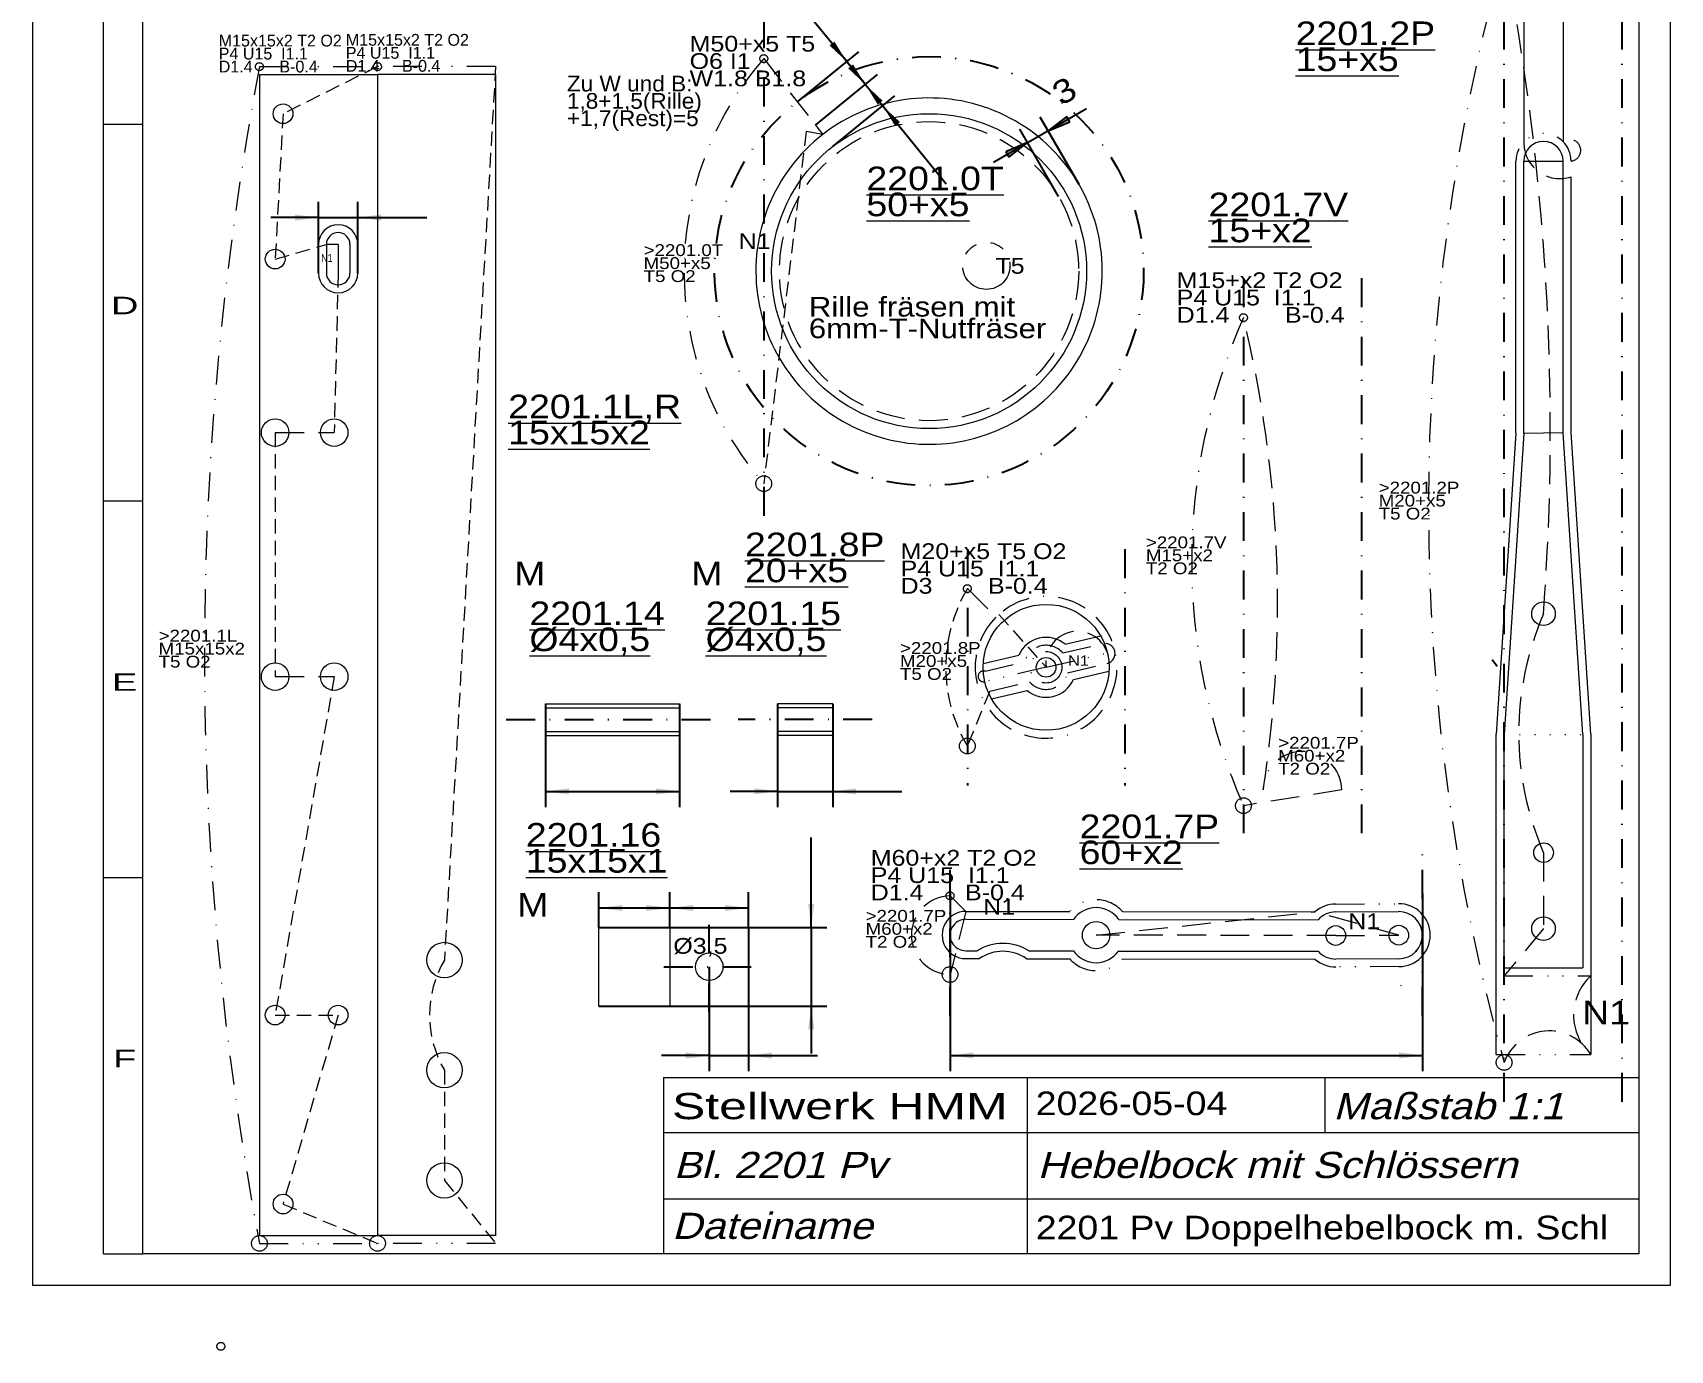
# Model space of a CAD drawing. Extents: x -83 to 209, y -7 to 296.
# Drawn here: x 1 to 209, y -7.2 to 160.1 of the extents above; entities that cross this region are included whole.
import ezdxf
from ezdxf.enums import TextEntityAlignment as Align

# ---------------------------------------------------------------- set-up
doc = ezdxf.new("R2010")
doc.units = 0
doc.header["$LTSCALE"] = 7.3266933441
for name, pattern in [('BORDER', [1.75, 0.5, -0.25, 0.5, -0.25, 0, -0.25]), ('DASHDOT', [1, 0.5, -0.25, 0, -0.25]), ('DASHED', [0.75, 0.5, -0.25]), ('DIVIDE', [1.25, 0.5, -0.25, 0, -0.25, 0, -0.25]), ('DOT', [0.25, 0, -0.25]), ('HIDDEN', [0.375, 0.25, -0.125]), ('PHANTOM', [2.5, 1.25, -0.25, 0.25, -0.25, 0.25, -0.25])]:
    doc.linetypes.add(name, pattern=pattern)
for name, color, linetype, lineweight in [('2201_0T', 30, 'CONTINUOUS', 13), ('2201_1 HEBELBOCK', 7, 'CONTINUOUS', 13), ('2201_1L', 30, 'CONTINUOUS', 13), ('2201_1R', 230, 'CONTINUOUS', 13), ('2201_2___4_7 HEBEL', 34, 'CONTINUOUS', 13), ('2201_2P', 30, 'CONTINUOUS', 13), ('2201_5 RASTE', 114, 'CONTINUOUS', 13), ('2201_6 RASTENGEWICHT', 135, 'CONTINUOUS', 13), ('2201_7P', 30, 'CONTINUOUS', 13), ('2201_7V', 30, 'CONTINUOUS', 13), ('2201_8P', 30, 'CONTINUOUS', 13), ('2201___ HEBELBOCK', 190, 'DASHDOT', 0), ('BEMASSUNG', 7, 'CONTINUOUS', 25), ('BESCHRIFTUNG', 7, 'CONTINUOUS', 25), ('BESCHRIFTUNG0', 7, 'CONTINUOUS', 25), ('MASSGRENZEN', 172, 'CONTINUOUS', 25), ('MASSLINIEN', 172, 'CONTINUOUS', 25), ('MASSTEXTE', 212, 'CONTINUOUS', 25), ('MITTELLINIEN', 5, 'DASHDOT', 25), ('STANDARD', 7, 'CONTINUOUS', 0)]:
    doc.layers.add(name, color=color, linetype=linetype, lineweight=lineweight)
doc.styles.add('Arial', font='arial.ttf')

# ---------------------------------------------------------------- blocks, each defined once
blk = doc.blocks.new('D405110528')
at = {"layer": 'MASSGRENZEN'}
for points in [[(37.2919787045, 136.6523949792), (34.3176441204, 136.2608164025), (34.3176441204, 137.0439735558)], [(42.2919787045, 136.6523949792), (45.2663132886, 137.0439735558), (45.2663132886, 136.2608164025)]]:
    blk.add_solid(points, dxfattribs=at)
at = {"layer": 'MASSLINIEN', "color": 172}
for p, q in [((37.2919787045, 129.6022317393), (37.2919787045, 138.6523949792)), ((42.2919787045, 129.6022317393), (42.2919787045, 138.6523949792)), ((37.2919787045, 136.6523949792), (31.2533095363, 136.6523949792)), ((37.2919787045, 136.6523949792), (42.2919787045, 136.6523949792)), ((42.2919787045, 136.6523949792), (51.0664812061, 136.6523949792))]:
    blk.add_line(p, q, dxfattribs=at)
blk = doc.blocks.new('D405110272')
at = {"layer": 'MASSGRENZEN'}
for points in [[(117.5183139504, 30.2097198145), (120.4926485345, 30.6012983911), (120.4926485345, 29.8181412378)], [(177.5183139504, 30.2097198145), (174.5439793662, 29.8181412378), (174.5439793662, 30.6012983911)]]:
    blk.add_solid(points, dxfattribs=at)
at = {"layer": 'MASSLINIEN', "color": 172}
for p, q in [((117.5183139504, 50.7752109903), (117.5183139504, 28.2097198145)), ((177.5183139504, 50.7752109903), (177.5183139504, 28.2097198145)), ((117.5183139504, 30.2097198145), (177.5183139504, 30.2097198145))]:
    blk.add_line(p, q, dxfattribs=at)
blk = doc.blocks.new('D405110016')
at = {"layer": 'MASSGRENZEN'}
for points in [[(104.395866672, 156.4599353285), (102.2145358412, 158.5194973709), (102.821916768, 159.0138894588)], [(106.7625884883, 153.5523206528), (108.9439193191, 151.4927586104), (108.3365383923, 150.9983665225)]]:
    blk.add_solid(points, dxfattribs=at)
at = {"layer": 'MASSLINIEN', "color": 172}
for p, q in [((104.395866672, 156.4599353285), (94.6818210885, 168.3940381471)), ((98.1263892098, 151.3567456897), (105.9469753459, 157.7224969632)), ((104.395866672, 156.4599353285), (106.7625884883, 153.5523206528)), ((100.4286665105, 148.3966748745), (108.3136971622, 154.8148822876)), ((106.7625884883, 153.5523206528), (110.5746844966, 148.8690045898))]:
    blk.add_line(p, q, dxfattribs=at)
blk = doc.blocks.new('D405109760')
at = {"layer": 'MASSGRENZEN'}
for points in [[(106.7625884883, 153.5523206528), (104.5812576575, 155.6118826952), (105.1886385843, 156.1062747831)], [(108.9727089854, 150.8370971111), (111.1540398162, 148.7775350686), (110.5466588894, 148.2831429808)]]:
    blk.add_solid(points, dxfattribs=at)
at = {"layer": 'MASSLINIEN', "color": 172}
for p, q in [((106.7625884883, 153.5523206528), (102.9504924799, 158.2356367159)), ((100.4286665105, 148.3966748745), (108.3136971622, 154.8148822876)), ((102.6387870076, 145.6814513328), (110.5238176593, 152.0996587458)), ((106.7625884883, 153.5523206528), (108.9727089854, 150.8370971111)), ((108.9727089854, 150.8370971111), (117.0164907395, 140.9549818091))]:
    blk.add_line(p, q, dxfattribs=at)
blk = doc.blocks.new('D405108736')
at = {"layer": 'MASSGRENZEN'}
for points in [[(66.1429638785, 63.7560274578), (69.1172984626, 64.1476060344), (69.1172984626, 63.3644488811)], [(83.1429638785, 63.7560274578), (80.1686292944, 63.3644488811), (80.1686292944, 64.1476060344)]]:
    blk.add_solid(points, dxfattribs=at)
at = {"layer": 'MASSLINIEN', "color": 172}
for p, q in [((66.1429638785, 74.872620441), (66.1429638785, 61.7560274578)), ((83.1429638785, 74.872620441), (83.1429638785, 61.7560274578)), ((66.1429638785, 63.7560274578), (83.1429638785, 63.7560274578))]:
    blk.add_line(p, q, dxfattribs=at)
blk = doc.blocks.new('D405108480')
at = {"layer": 'MASSGRENZEN'}
for points in [[(95.6176417155, 63.7560274578), (92.6433071314, 63.3644488811), (92.6433071314, 64.1476060344)], [(102.6176417155, 63.7560274578), (105.5919762997, 64.1476060344), (105.5919762997, 63.3644488811)]]:
    blk.add_solid(points, dxfattribs=at)
at = {"layer": 'MASSLINIEN', "color": 172}
for p, q in [((95.6176417155, 74.872620441), (95.6176417155, 61.7560274578)), ((102.6176417155, 74.872620441), (102.6176417155, 61.7560274578)), ((95.6176417155, 63.7560274578), (89.5789725473, 63.7560274578)), ((95.6176417155, 63.7560274578), (102.6176417155, 63.7560274578)), ((102.6176417155, 63.7560274578), (111.3921442171, 63.7560274578))]:
    blk.add_line(p, q, dxfattribs=at)
blk = doc.blocks.new('D405107712')
at = {"layer": 'MASSGRENZEN'}
for points in [[(72.9219051515, 48.946122758), (75.8962397357, 49.3377013346), (75.8962397357, 48.5545441813)], [(81.9219051515, 48.946122758), (78.9475705674, 48.5545441813), (78.9475705674, 49.3377013346)]]:
    blk.add_solid(points, dxfattribs=at)
at = {"layer": 'MASSLINIEN', "color": 172}
for p, q in [((72.9219051515, 46.4820613854), (72.9219051515, 50.946122758)), ((81.9219051515, 46.4820613854), (81.9219051515, 50.946122758)), ((72.9219051515, 48.946122758), (81.9219051515, 48.946122758))]:
    blk.add_line(p, q, dxfattribs=at)
blk = doc.blocks.new('D405101056')
at = {"layer": 'MASSGRENZEN'}
for points in [[(81.9219051515, 48.946122758), (84.8962397357, 49.3377013346), (84.8962397357, 48.5545441813)], [(91.9219051515, 48.946122758), (88.9475705674, 48.5545441813), (88.9475705674, 49.3377013346)]]:
    blk.add_solid(points, dxfattribs=at)
at = {"layer": 'MASSLINIEN', "color": 172}
for p, q in [((81.9219051515, 46.4820613854), (81.9219051515, 50.946122758)), ((91.9219051515, 46.4820613854), (91.9219051515, 50.946122758)), ((81.9219051515, 48.946122758), (91.9219051515, 48.946122758))]:
    blk.add_line(p, q, dxfattribs=at)
blk = doc.blocks.new('D405100800')
at = {"layer": 'MASSGRENZEN'}
for points in [[(99.8766849423, 46.4820613854), (99.4851063656, 49.4563959695), (100.2682635189, 49.4563959695)], [(99.8766849423, 36.4820613854), (100.2682635189, 33.5077268013), (99.4851063656, 33.5077268013)]]:
    blk.add_solid(points, dxfattribs=at)
at = {"layer": 'MASSLINIEN', "color": 172}
for p, q in [((99.8766849423, 46.4820613854), (99.8766849423, 57.9023972203)), ((72.9219051515, 46.4820613854), (101.8766849423, 46.4820613854)), ((99.8766849423, 46.4820613854), (99.8766849423, 36.4820613854)), ((72.9219051515, 36.4820613854), (101.8766849423, 36.4820613854)), ((99.8766849423, 36.4820613854), (99.8766849423, 30.4433922172))]:
    blk.add_line(p, q, dxfattribs=at)
blk = doc.blocks.new('D405100544')
at = {"layer": 'MASSGRENZEN'}
for points in [[(86.9219051515, 30.1960156432), (83.9475705674, 29.8044370665), (83.9475705674, 30.5875942198)], [(91.9219051515, 30.1960156432), (94.8962397357, 30.5875942198), (94.8962397357, 29.8044370665)]]:
    blk.add_solid(points, dxfattribs=at)
at = {"layer": 'MASSLINIEN', "color": 172}
for p, q in [((91.9219051515, 46.4820613854), (91.9219051515, 28.1960156432)), ((86.9219051515, 41.4820613854), (86.9219051515, 28.1960156432)), ((86.9219051515, 30.1960156432), (80.8832359833, 30.1960156432)), ((86.9219051515, 30.1960156432), (91.9219051515, 30.1960156432)), ((91.9219051515, 30.1960156432), (100.6964076531, 30.1960156432))]:
    blk.add_line(p, q, dxfattribs=at)
blk = doc.blocks.new('_A328132000', base_point=(123.0411529541, 139.3468933105))
at = {"layer": '2201___ HEBELBOCK', "linetype": 'CONTINUOUS'}
for points in [[(132.34941949345196, 149.4965448348127), (129.96935947257825, 147.67026054778654), (132.7409980701121, 148.8183108448818)], [(124.9912232403514, 144.34397626076048), (127.37128326122512, 146.17026054778665), (124.59964466369125, 145.0222102506914)]]:
    blk.add_hatch(color=172, dxfattribs=at).paths.add_polyline_path(points)
at = {"layer": '2201___ HEBELBOCK', "color": 172, "linetype": 'CONTINUOUS', "lineweight": 25}
for p, q in [((123.0411562423, 143.6702605478), (134.8587945648, 150.4931772145)), ((131.3107536, 139.3468977662), (126.3712832612, 147.9023113554)), ((133.9088298113, 140.8468977662), (128.9693594726, 149.4023113554)), ((132.3494194935, 149.4965448348), (129.9693594726, 147.6702605478)), ((129.9693594726, 147.6702605478), (132.7409980701, 148.8183108449)), ((132.7409980701, 148.8183108449), (132.3494194935, 149.4965448348)), ((127.3712832612, 146.1702605478), (124.5996446637, 145.0222102507)), ((124.9912232404, 144.3439762608), (127.3712832612, 146.1702605478)), ((124.5996446637, 145.0222102507), (124.9912232404, 144.3439762608))]:
    blk.add_line(p, q, dxfattribs=at)
at = {"layer": '2201___ HEBELBOCK', "color": 212, "linetype": 'CONTINUOUS', "style": 'Arial', "width": 1.1351455935}
blk.add_text('3', height=3, rotation=30, dxfattribs=at).set_placement((131.6338082141, 150.7873507608))

msp = doc.modelspace()

# ---------------------------------------------------------------- linework, layer by layer
at = {"layer": '2201_0T', "linetype": 'DASHED'}
msp.add_line((93.8562709281, 156.8468977662), (100.4286665105, 148.3966748745), dxfattribs=at)
at = {"layer": '2201_0T', "linetype": 'CONTINUOUS'}
msp.add_line((100.4286665105, 148.3966748745), (101.3495774307, 147.2126465485), dxfattribs=at)
at = {"layer": '2201_0T', "linetype": 'HIDDEN'}
msp.add_line((99.2325874307, 147.572906389), (93.8562709281, 102.8468977662), dxfattribs=at)
at = {"layer": '2201_0T'}
msp.add_line((101.3495774307, 147.2126465485), (99.2325874307, 147.572906389), dxfattribs=at)
at = {"layer": '2201_0T', "linetype": 'PHANTOM'}
for centre, radius in [((93.8562709281, 156.8468977662), 0.5), ((93.8562709281, 102.8468977662), 1)]:
    msp.add_circle(centre, radius, dxfattribs=at)
at = {"layer": '2201_0T', "linetype": 'CONTINUOUS'}
msp.add_arc((114.8562709281, 129.8468977662), 22, 307.8749836511, 487.8749836511, dxfattribs=at)
at = {"layer": '2201_0T', "color": 6, "linetype": 'CONTINUOUS'}
msp.add_arc((114.8562709281, 129.8468977662), 22, 127.8749836511, 307.8749836511, dxfattribs=at)
at = {"layer": '2201_1 HEBELBOCK'}
for p, q in [((29.7919787045, 154.8321231826), (44.7919787045, 154.8321231826)), ((29.7919787045, 154.8321231826), (29.7919787045, 7.3321231826)), ((59.7919787045, 154.8321231826), (44.7919787045, 154.8321231826)), ((44.7919787045, 154.8321231826), (44.7919787045, 7.3321231826)), ((59.7919787045, 154.8321231826), (59.7919787045, 7.3321231826)), ((37.2919787045, 133.2489992309), (37.2919787045, 129.6022317393)), ((42.2919787045, 133.2489992309), (42.2919787045, 129.6022317393)), ((29.7919787045, 7.3321231826), (44.7919787045, 7.3321231826)), ((59.7919787045, 7.3321231826), (44.7919787045, 7.3321231826))]:
    msp.add_line(p, q, dxfattribs=at)
for centre, start, end in [((39.7919787045, 133.2489992309), 0, 180), ((39.7919787045, 129.6022317393), 180, 360)]:
    msp.add_arc(centre, 2.5, start, end, dxfattribs=at)
at = {"layer": '2201_1L', "linetype": 'DIVIDE'}
for p, q in [((29.7919787045, 155.8321231826), (44.7919787045, 155.8321231826)), ((29.7919787045, 6.3321231826), (44.7919787045, 6.3321231826))]:
    msp.add_line(p, q, dxfattribs=at)
at = {"layer": '2201_1L', "linetype": 'HIDDEN'}
for p, q in [((44.7919787045, 155.8321231826), (32.7919787045, 149.8321231826)), ((32.7919787045, 149.8321231826), (31.7919787045, 131.3762855316)), ((31.7919787045, 131.3762855316), (38.2919787045, 133.2489992309)), ((39.7919787045, 129.6022317393), (39.2919787045, 109.3321231826)), ((31.7919787045, 109.3321231826), (31.7919787045, 78.3321231826)), ((39.2919787045, 78.3321231826), (31.7919787045, 35.3321231826)), ((31.7919787045, 35.3321231826), (39.7919787045, 35.3321231826)), ((39.7919787045, 35.3321231826), (32.7919787045, 11.3321231826)), ((32.7919787045, 11.3321231826), (44.7919787045, 6.3321231826))]:
    msp.add_line(p, q, dxfattribs=at)
at = {"layer": '2201_1L'}
for p, q in [((38.2919787045, 133.2489992309), (38.2919787045, 129.6022317393)), ((39.7919787045, 133.2489992309), (38.2919787045, 133.2489992309)), ((39.7919787045, 133.2489992309), (39.7919787045, 129.6022317393)), ((41.2919787045, 133.2489992309), (41.2919787045, 129.6022317393))]:
    msp.add_line(p, q, dxfattribs=at)
at = {"layer": '2201_1L', "linetype": 'DASHED'}
for p, q in [((31.7919787045, 109.3321231826), (39.2919787045, 109.3321231826)), ((31.7919787045, 78.3321231826), (39.2919787045, 78.3321231826))]:
    msp.add_line(p, q, dxfattribs=at)
at = {"layer": '2201_1L', "linetype": 'PHANTOM'}
for centre, radius in [((29.7919787045, 155.8321231826), 0.5), ((29.7919787045, 6.3321231826), 1)]:
    msp.add_circle(centre, radius, dxfattribs=at)
at = {"layer": '2201_1L'}
for centre in [(32.7919787045, 149.8321231826), (31.7919787045, 131.3762855316), (31.7919787045, 35.3321231826), (39.7919787045, 35.3321231826), (32.7919787045, 11.3321231826)]:
    msp.add_circle(centre, 1.25, dxfattribs=at)
at = {"layer": '2201_1L', "lineweight": 0}
for centre in [(31.7919787045, 109.3321231826), (39.2919787045, 109.3321231826), (31.7919787045, 78.3321231826), (39.2919787045, 78.3321231826)]:
    msp.add_circle(centre, 1.75, dxfattribs=at)
at = {"layer": '2201_1L'}
for centre, start, end in [((39.7919787045, 133.2489992309), 0, 180), ((39.7919787045, 129.6022317393), 180, 360)]:
    msp.add_arc(centre, 1.5, start, end, dxfattribs=at)
at = {"layer": '2201_1R', "linetype": 'DIVIDE'}
for p, q in [((59.7919787045, 155.8321231826), (44.7919787045, 155.8321231826)), ((59.7919787045, 6.3321231826), (44.7919787045, 6.3321231826))]:
    msp.add_line(p, q, dxfattribs=at)
at = {"layer": '2201_1R', "linetype": 'HIDDEN'}
for p, q in [((59.7919787045, 155.8321231826), (53.2919787045, 42.3321231826)), ((53.2919787045, 28.3321231826), (53.2919787045, 14.3321231826)), ((53.2919787045, 14.3321231826), (59.7919787045, 6.3321231826))]:
    msp.add_line(p, q, dxfattribs=at)
at = {"layer": '2201_1R', "linetype": 'PHANTOM'}
for centre, radius in [((44.7919787045, 155.8321231826), 0.5), ((44.7919787045, 6.3321231826), 1)]:
    msp.add_circle(centre, radius, dxfattribs=at)
at = {"layer": '2201_1R'}
for centre in [(53.2919787045, 42.3321231826), (53.2919787045, 28.3321231826), (53.2919787045, 14.3321231826)]:
    msp.add_circle(centre, 2.25, dxfattribs=at)
at = {"layer": '2201_1R', "linetype": 'HIDDEN'}
msp.add_arc((65.2946831642, 35.3321231826), 13.8947801115, 149.7491819893, 210.2508180107, dxfattribs=at)
at = {"layer": '2201_2___4_7 HEBEL'}
for p, q in [((190.4009350941, 109.2283519351), (190.4009350941, 143.823030516)), ((190.4009350941, 143.823030516), (195.4009350941, 143.823030516)), ((195.4009350941, 109.323030516), (195.4009350941, 143.823030516)), ((190.4009350941, 109.2283519351), (187.9009350941, 71.0009558745)), ((195.4009350941, 109.323030516), (190.4009350941, 109.2283519351)), ((197.9009350941, 71.0009558745), (195.4009350941, 109.323030516)), ((66.1429638785, 74.872620441), (66.1429638785, 70.872620441)), ((66.1429638785, 74.872620441), (83.1429638785, 74.872620441)), ((66.1429638785, 74.372620441), (83.1429638785, 74.372620441)), ((83.1429638785, 70.872620441), (83.1429638785, 74.872620441)), ((102.6176417155, 74.872620441), (95.6176417155, 74.872620441)), ((95.6176417155, 70.872620441), (95.6176417155, 74.872620441)), ((102.6176417155, 74.372620441), (95.6176417155, 74.372620441)), ((102.6176417155, 74.872620441), (102.6176417155, 70.872620441)), ((66.1429638785, 71.372620441), (83.1429638785, 71.372620441)), ((66.1429638785, 70.872620441), (83.1429638785, 70.872620441)), ((102.6176417155, 71.372620441), (95.6176417155, 71.372620441)), ((102.6176417155, 70.872620441), (95.6176417155, 70.872620441)), ((187.9009350941, 41.323030516), (187.9009350941, 71.0009558745)), ((197.9009350941, 71.0009558745), (197.9009350941, 41.323030516)), ((72.9219051515, 46.4820613854), (91.9219051515, 46.4820613854)), ((72.9219051515, 36.4820613854), (72.9219051515, 46.4820613854)), ((81.9219051515, 46.4820613854), (81.9219051515, 36.4820613854)), ((91.9219051515, 46.4820613854), (91.9219051515, 36.4820613854)), ((187.9009350941, 41.323030516), (197.9009350941, 41.323030516)), ((91.9219051515, 36.4820613854), (72.9219051515, 36.4820613854))]:
    msp.add_line(p, q, dxfattribs=at)
at = {"layer": '2201_2___4_7 HEBEL', "linetype": 'DOT'}
msp.add_line((187.9009350941, 71.0009558745), (197.9009350941, 71.0009558745), dxfattribs=at)
at = {"layer": '2201_2___4_7 HEBEL'}
for centre, radius in [((114.8562709281, 129.8468977662), 20), ((86.9219051515, 41.4820613854), 1.75)]:
    msp.add_circle(centre, radius, dxfattribs=at)
at = {"layer": '2201_2___4_7 HEBEL', "linetype": 'DASHED'}
msp.add_circle((114.8562709281, 129.8468977662), 19, dxfattribs=at)
at = {"layer": '2201_2___4_7 HEBEL'}
msp.add_arc((192.9009350941, 143.823030516), 2.5, 360, 540, dxfattribs=at)
at = {"layer": '2201_2P'}
for p, q in [((190.4009350941, 170.323030516), (190.4009350941, 146.2725202588)), ((195.4009350941, 170.323030516), (195.4009350941, 146.2725202588)), ((189.4009350941, 109.261016109), (189.4009350941, 143.823030516)), ((196.4009350941, 109.3556141612), (196.4009350941, 141.823030516)), ((189.4009350941, 109.261016109), (186.9009350941, 71.0336200485)), ((198.9009350941, 71.0335395197), (196.4009350941, 109.3556141612)), ((186.9009350941, 30.323030516), (186.9009350941, 71.0336200485)), ((198.9009350941, 71.0335395197), (198.9009350941, 30.323030516))]:
    msp.add_line(p, q, dxfattribs=at)
at = {"layer": '2201_2P', "linetype": 'DASHED'}
for p, q in [((192.9009350941, 55.9731600488), (192.9009350941, 46.323030516)), ((192.9009350941, 46.323030516), (187.9009350941, 40.323030516))]:
    msp.add_line(p, q, dxfattribs=at)
at = {"layer": '2201_2P', "linetype": 'DIVIDE'}
for p, q in [((187.9009350941, 40.323030516), (198.9009350941, 40.323030516)), ((186.9009350941, 30.323030516), (198.9009350941, 30.323030516))]:
    msp.add_line(p, q, dxfattribs=at)
at = {"layer": '2201_2P'}
for centre, radius in [((192.9009350941, 86.323030516), 1.5), ((192.9009350941, 55.9731600488), 1.25), ((192.9009350941, 46.323030516), 1.5)]:
    msp.add_circle(centre, radius, dxfattribs=at)
at = {"layer": '2201_2P', "linetype": 'PHANTOM'}
msp.add_circle((187.9009350941, 29.323030516), 1, dxfattribs=at)
at = {"layer": '2201_2P', "linetype": 'DASHED'}
for centre, radius, start, end in [((-122.7212777122, 109.6848035632), 316.4856294631, 355.7667918054, 371.0460957045), ((194.9827177669, 146.1807606476), 4.5827014181, 178.8526876756, 288.0274077839), ((196.2562509718, 145.192832487), 1.3774218435, 276.0294599208, 488.3858486764), ((227.8771093396, 71.1480952824), 38.1262563622, 156.5456693314, 203.4543306686), ((203.5490814781, 35.323030516), 6.8268048754, 132.9114333092, 227.0885666908), ((193.6384562268, 27.2102980562), 6.1141464813, 30.604122817, 159.7847349984)]:
    msp.add_arc(centre, radius, start, end, dxfattribs=at)
at = {"layer": '2201_2P', "linetype": 'DIVIDE'}
msp.add_arc((192.9009350941, 143.823030516), 3.5, 360, 540, dxfattribs=at)
at = {"layer": '2201_5 RASTE'}
for p, q in [((166.5010115621, 48.447017842), (174.5009001502, 48.4892384327)), ((119.5203484109, 47.506749532), (133.2017029448, 47.4923104552)), ((138.9462517439, 47.4761582858), (164.2828883174, 47.4494184157)), ((119.5161268789, 43.5067517597), (120.9646215722, 43.5052230422)), ((127.5173247205, 43.4983074269), (133.1974814129, 43.4923126828)), ((138.9420302119, 43.4761605134), (164.2786667855, 43.4494206434)), ((174.5325655932, 42.4893219916), (166.5326770052, 42.4471014009)), ((176.7042658331, 43.4363068702), (176.79493735, 43.436211177)), ((174.7532882294, 39.123478707), (174.8344963271, 39.0831478502))]:
    msp.add_line(p, q, dxfattribs=at)
for centre, radius, start, end in [((136.0718719025, 45.4892802122), 3.5, 34.7894355769, 145.0896264188), ((166.5168442836, 45.4470596214), 3, 90.3023841109, 138.1292161021), ((174.5167328717, 45.4892802122), 3, 270.3023841109, 450.3023841109), ((119.5182376449, 45.5067506459), 2, 89.9395309979, 269.9395309979), ((124.2354382879, 38.2573606871), 6.1837125811, 57.9451578521, 121.9339041437), ((136.0718719025, 45.4892802122), 3.5, 214.7894355769, 325.0896264188), ((166.5168442836, 45.4470596214), 3, 221.7498458937, 270.3023841109)]:
    msp.add_arc(centre, radius, start, end, dxfattribs=at)
at = {"layer": '2201_6 RASTENGEWICHT'}
for p, q in [((132.1367937275, 82.4447663786), (136.6520783029, 83.5017457886)), ((121.7309578406, 80.0088724514), (126.246242416, 81.0658518614)), ((133.1852604065, 77.9658471314), (137.7005449819, 79.0228265414)), ((122.7794245196, 75.5299532042), (127.294709095, 76.5869326142))]:
    msp.add_line(p, q, dxfattribs=at)
msp.add_circle((129.7157514113, 79.5158494964), 8, dxfattribs=at)
for start, end in [(50.422868837, 155.9273070453), (230.422868837, 335.9273070453)]:
    msp.add_arc((129.7157514113, 79.5158494964), 3.8, start, end, dxfattribs=at)
at = {"layer": '2201_7P', "linetype": 'DASHED'}
for p, q in [((117.5183139504, 50.4892802122), (119.5214037939, 48.5067489751)), ((119.5214037939, 48.5067489751), (117.5183139504, 40.4892802122)), ((136.0718719025, 45.4892802122), (163.874260595, 48.4498502316)), ((174.5167328717, 45.4892802122), (163.874260595, 48.4498502316)), ((166.5168442836, 45.4470596214), (136.0718719025, 45.4892802122)), ((166.5168442836, 45.4470596214), (174.5167328717, 45.4892802122))]:
    msp.add_line(p, q, dxfattribs=at)
at = {"layer": '2201_7P'}
for p, q in [((119.5214037939, 48.5067489751), (132.7209379532, 48.4928184036)), ((139.4381245432, 48.4756397282), (163.874260595, 48.4498502316)), ((119.5150714959, 42.5067523166), (121.2640361287, 42.5049064881)), ((127.2157993981, 42.4986250949), (132.7146056552, 42.4928217451)), ((139.4137435312, 42.475662118), (163.8679282971, 42.4498535731))]:
    msp.add_line(p, q, dxfattribs=at)
at = {"layer": '2201_7P', "linetype": 'DIVIDE'}
for p, q in [((166.4957339883, 49.4470039155), (174.4956225763, 49.4892245062)), ((174.5378431671, 41.4893359181), (166.537954579, 41.4471153274))]:
    msp.add_line(p, q, dxfattribs=at)
at = {"layer": '2201_7P', "linetype": 'PHANTOM'}
for centre, radius in [((117.5183139504, 50.4892802122), 0.5), ((117.5183139504, 40.4892802122), 1)]:
    msp.add_circle(centre, radius, dxfattribs=at)
at = {"layer": '2201_7P'}
for centre, radius in [((136.0718719025, 45.4892802122), 1.75), ((166.5168442836, 45.4470596214), 1.25), ((174.5167328717, 45.4892802122), 1.25)]:
    msp.add_circle(centre, radius, dxfattribs=at)
at = {"layer": '2201_7P', "linetype": 'DIVIDE'}
for start, end in [(41.5777256549, 138.1292161021), (221.7498458937, 317.9566321411)]:
    msp.add_arc((136.0718719025, 45.4892802122), 4.5, start, end, dxfattribs=at)
at = {"layer": '2201_7P'}
for centre, radius, start, end in [((119.5182376449, 45.5067506459), 3, 89.9395309979, 269.9395309979), ((166.5168442836, 45.4470596214), 4, 90.3023841109, 131.3491531072), ((174.5167328717, 45.4892802122), 4, 270.3023841109, 450.3023841109), ((124.2354382879, 38.2573606871), 5.1837125811, 54.9040643096, 124.9749976862), ((166.5168442836, 45.4470596214), 4, 228.5299088886, 270.3023841109)]:
    msp.add_arc(centre, radius, start, end, dxfattribs=at)
at = {"layer": '2201_7V', "linetype": 'DASHED'}
msp.add_line((167.2899230348, 63.9389540673), (154.7899230348, 61.9389540673), dxfattribs=at)
at = {"layer": '2201_7V', "linetype": 'PHANTOM'}
for centre, radius in [((154.7899230348, 123.9389540673), 0.5), ((154.7899230348, 61.9389540673), 1)]:
    msp.add_circle(centre, radius, dxfattribs=at)
at = {"layer": '2201_7V', "linetype": 'DASHED'}
msp.add_arc((4.8499884983, 87.6393734616), 154.2713308459, 351.162757791, 373.6091302697, dxfattribs=at)
at = {"layer": '2201_7V', "linetype": 'DASHDOT'}
msp.add_arc((162.2899230348, 63.8401576065), 5.0009759788, 1.1319767434, 178.8680232566, dxfattribs=at)
at = {"layer": '2201_8P', "linetype": 'DASHED'}
msp.add_line((119.7157514113, 89.5158494964), (123.3517903806, 85.8798105271), dxfattribs=at)
at = {"layer": '2201_8P', "linetype": 'HIDDEN'}
for p, q in [((123.712011232, 86.2207062331), (129.7157514113, 79.5158494964)), ((122.5514969807, 76.5036313014), (119.7157514113, 69.5158494964))]:
    msp.add_line(p, q, dxfattribs=at)
at = {"layer": '2201_8P', "color": 14, "linetype": 'DIVIDE'}
msp.add_line((129.7157514113, 79.5158494964), (137.505176189, 81.3392698077), dxfattribs=at)
at = {"layer": '2201_8P', "linetype": 'DIVIDE'}
for p, q in [((131.8340887681, 81.3468729377), (136.8800058418, 82.5280676914)), ((129.7157514113, 79.5158494964), (121.9263266335, 77.6924291851)), ((121.9588853795, 79.0351943542), (127.0048024533, 80.2163891078)), ((132.4267003692, 78.815309885), (137.472617443, 79.9965046386)), ((122.5514969807, 76.5036313014), (127.5974140544, 77.684826055))]:
    msp.add_line(p, q, dxfattribs=at)
at = {"layer": '2201_8P', "linetype": 'PHANTOM'}
for centre, radius in [((119.7157514113, 89.5158494964), 0.5), ((119.7157514113, 69.5158494964), 1)]:
    msp.add_circle(centre, radius, dxfattribs=at)
at = {"layer": '2201_8P', "linetype": 'DIVIDE'}
msp.add_circle((129.7157514113, 79.5158494964), 2, dxfattribs=at)
at = {"layer": '2201_8P'}
msp.add_circle((129.7157514113, 79.5158494964), 1.25, dxfattribs=at)
at = {"layer": '2201_8P', "linetype": 'BORDER'}
msp.add_arc((129.7157514113, 79.5158494964), 9, 135, 491.8422683009, dxfattribs=at)
at = {"layer": '2201_8P', "linetype": 'DASHED'}
msp.add_arc((133.6952849059, 80.0652144379), 4.0172737863, 18.4903101668, 187.8598657154, dxfattribs=at)
at = {"layer": '2201_8P', "linetype": 'DIVIDE'}
for centre, radius, start, end in [((129.7157514113, 79.5158494964), 2.8, 40.8390924373, 165.5110834449), ((137.1724087885, 81.261372549), 1.3000061796, 283.3517506125, 462.9984252697), ((121.77497576, 78.36787639), 0.6921965136, 74.592049469, 282.6299319962), ((129.7157514113, 79.5158494964), 2.8, 220.8390924373, 345.5110834449)]:
    msp.add_arc(centre, radius, start, end, dxfattribs=at)
at = {"layer": '2201___ HEBELBOCK', "linetype": 'PHANTOM'}
for centre, radius in [((122.1329687114, 130.5194046555), 3), ((24.8912332265, -6.7425662273), 0.5)]:
    msp.add_circle(centre, radius, dxfattribs=at)
at = {"layer": '2201___ HEBELBOCK', "linetype": 'DASHDOT'}
for centre, radius, start, end in [((441.6527772792, 99.823030516), 263.3633372593, 164.4730849169, 195.5269150831), ((426.4623971179, 81.0821231826), 403.6520572774, 169.3281257433, 190.6718742567)]:
    msp.add_arc(centre, radius, start, end, dxfattribs=at)
at = {"layer": '2201___ HEBELBOCK'}
for centre, radius, start, end in [((124.8026279334, 129.8468977662), 41.0691734991, 138.8960343473, 221.1039656527), ((224.5564679958, 92.9389540673), 76.3437672361, 156.0425540248, 203.9574459752)]:
    msp.add_arc(centre, radius, start, end, dxfattribs=at)
at = {"layer": '2201___ HEBELBOCK', "linetype": 'HIDDEN'}
msp.add_arc((136.6370628348, 79.5158494964), 19.6552990385, 149.4181549605, 210.5818450395, dxfattribs=at)
at = {"layer": '2201___ HEBELBOCK', "linetype": 'DASHED'}
msp.add_arc((117.6171104112, 45.4892802122), 5.0009759788, 91.1319767434, 268.8680232566, dxfattribs=at)
at = {"layer": 'MITTELLINIEN'}
for p, q in [((187.9009350941, 24.323030516), (187.9009350941, 175.323030516)), ((202.9009350941, 24.323030516), (202.9009350941, 175.323030516)), ((93.8562709281, 161.8468977662), (93.8562709281, 97.8468977662)), ((154.7899230348, 128.9389540673), (154.7899230348, 56.9389540673)), ((169.7899230348, 128.9389540673), (169.7899230348, 56.9389540673)), ((119.7157514113, 94.5158494964), (119.7157514113, 64.5158494964)), ((139.7157514113, 94.5158494964), (139.7157514113, 64.5158494964)), ((186.3808335215, 80.5127231666), (187.0197791989, 79.6515355144)), ((61.1429638785, 72.872620441), (88.1429638785, 72.872620441)), ((107.6176417155, 72.872620441), (90.6176417155, 72.872620441)), ((117.5183139504, 35.2868104906), (117.5183139504, 55.7752109903)), ((177.5183139504, 35.2868104906), (177.5183139504, 55.7752109903)), ((86.9219051515, 35.7320613854), (86.9219051515, 47.2320613854)), ((81.1719051515, 41.4820613854), (92.6719051515, 41.4820613854))]:
    msp.add_line(p, q, dxfattribs=at)
msp.add_circle((114.8562709281, 129.8468977662), 27.25, dxfattribs=at)
at = {"layer": 'STANDARD'}
for p, q in [((1, 1), (1, 296)), ((209, 296), (209, 1)), ((10, 5), (10, 292)), ((15, 5), (15, 287)), ((205, 287), (205, 5)), ((205, 182.1150997151), (205, 5.1236467236)), ((10, 148.5), (15, 148.5)), ((10, 100.6666666667), (15, 100.6666666667)), ((10, 52.8333333333), (15, 52.8333333333)), ((10, 5), (15, 5)), ((205, 5), (15, 5)), ((209, 1), (1, 1))]:
    msp.add_line(p, q, dxfattribs=at)
at = {"layer": 'STANDARD', "lineweight": 0}
for p, q in [((81.105982906, 27.4), (205, 27.4)), ((81.105982906, 27.4), (81.105982906, 5)), ((127.305982906, 27.4), (127.305982906, 5)), ((165.105982906, 27.4), (165.105982906, 20.4)), ((81.105982906, 20.4), (205, 20.4)), ((81.105982906, 12), (205, 12))]:
    msp.add_line(p, q, dxfattribs=at)

# ---------------------------------------------------------------- block references
at = {"layer": '2201___ HEBELBOCK'}
msp.add_blockref('_A328132000', (123.0411529541, 139.3468933105), dxfattribs=at)
at = {"layer": 'BEMASSUNG'}
for name in ['D405110016', 'D405109760', 'D405110528', 'D405108736', 'D405108480', 'D405100800', 'D405107712', 'D405101056', 'D405110272', 'D405100544']:
    msp.add_blockref(name, (0, 0), dxfattribs=at)

# ---------------------------------------------------------------- texts
at = {"layer": '2201_0T', "color": 6, "style": 'Arial', "width": 1.1350267802}
msp.add_text('N1', height=2, dxfattribs=at).set_placement((90.6673047745, 132.6375730967))
at = {"layer": '2201_0T', "linetype": 'DIVIDE', "insert": (84.4381658928, 153.306987237), "char_height": 2, "attachment_point": 7, "line_spacing_factor": 0.66, "style": 'Arial'}
msp.add_mtext('\\W1.135098;M50+x5 T5 \\PO6 I1\\PW1.8 B1.8', dxfattribs=at)
at = {"layer": '2201_1L', "style": 'Arial', "width": 0.8108667405}
msp.add_text('N1', height=1, dxfattribs=at).set_placement((37.634609005, 131.0216031504))
at = {"layer": '2201_1L', "linetype": 'DIVIDE', "insert": (24.624405279, 155.0627447841), "char_height": 1.5, "attachment_point": 7, "line_spacing_factor": 0.66, "style": 'Arial'}
msp.add_mtext('\\W0.972833;M15x15x2 T2 O2\\PP4 U15  I1.1\\PD1.4      B-0.4', dxfattribs=at)
at = {"layer": '2201_1R', "linetype": 'DIVIDE', "insert": (40.767269995, 155.1579958184), "char_height": 1.5, "attachment_point": 7, "line_spacing_factor": 0.66, "style": 'Arial'}
msp.add_mtext('\\W0.972833;M15x15x2 T2 O2\\PP4 U15  I1.1\\PD1.4     B-0.4', dxfattribs=at)
at = {"layer": '2201_2P', "linetype": 'DASHED', "style": 'Arial', "width": 1.1350267802}
msp.add_text('N1', height=3, dxfattribs=at).set_placement((197.8106605458, 34.1506858247))
at = {"layer": '2201_7P', "linetype": 'HIDDEN', "style": 'Arial', "width": 1.1350267802}
for p in [(121.7233400806, 48.1016971374), (168.0985226821, 46.2508029316)]:
    msp.add_text('N1', height=2, dxfattribs=at).set_placement(p)
at = {"layer": '2201_7P', "linetype": 'DIVIDE', "insert": (107.4455160892, 49.8862668813), "char_height": 2, "attachment_point": 7, "line_spacing_factor": 0.66, "style": 'Arial'}
msp.add_mtext('\\W1.135091;M60+x2 T2 O2\\PP4 U15  I1.1\\PD1.4      B-0.4', dxfattribs=at)
at = {"layer": '2201_7V', "linetype": 'DIVIDE', "insert": (146.3086089972, 123.2609095889), "char_height": 2, "attachment_point": 7, "line_spacing_factor": 0.66, "style": 'Arial'}
msp.add_mtext('\\W1.135091;M15+x2 T2 O2\\PP4 U15  I1.1\\PD1.4        B-0.4', dxfattribs=at)
at = {"layer": '2201_7V', "linetype": 'DASHDOT', "insert": (159.1964155259, 70.681965809), "char_height": 1.5, "attachment_point": 1, "line_spacing_factor": 0.66, "style": 'Arial'}
msp.add_mtext('\\W1.135110;>2201.7P\\PM60+x2 \\PT2 O2', dxfattribs=at)
at = {"layer": '2201_8P', "color": 14, "linetype": 'HIDDEN', "style": 'Arial', "width": 1.1350267802}
msp.add_text('N1', height=1.3, dxfattribs=at).set_placement((132.5201157694, 79.7178260517))
at = {"layer": '2201_8P', "linetype": 'DIVIDE', "insert": (111.2344373736, 88.837805018), "char_height": 2, "attachment_point": 7, "line_spacing_factor": 0.66, "style": 'Arial'}
msp.add_mtext('\\W1.135091;M20+x5 T5 O2\\PP4 U15  I1.1\\PD3        B-0.4', dxfattribs=at)
at = {"layer": '2201___ HEBELBOCK', "linetype": 'PHANTOM', "style": 'Arial', "width": 1.1351103634}
msp.add_text('T5', height=2, dxfattribs=at).set_placement((125.1329687114, 130.5194046555), align=Align.MIDDLE_CENTER)
at = {"layer": '2201___ HEBELBOCK', "style": 'Arial', "width": 1.1350193204}
for p in [(84.6425443081, 89.9285919775), (62.5497300264, 47.8450193414)]:
    msp.add_text('M', height=3, dxfattribs=at).set_placement(p)
at = {"layer": '2201___ HEBELBOCK', "linetype": 'DIVIDE', "char_height": 3, "attachment_point": 7, "line_spacing_factor": 0.66, "style": 'Arial'}
for s, insert in [('\\W1.135098;\\L2201.2P\\P15+x5', (161.4158348456, 155.2170401945)), ('\\W1.135128;\\L2201.0T\\P50+x5', (106.8916961817, 136.7819206304)), ('\\W1.135098;\\L2201.7V\\P15+x2', (150.3606557952, 133.4751880621)), ('\\W1.135103;\\L2201.1L,R\\P15x15x2', (61.395028278, 107.8052899103)), ('\\W1.135098;\\L2201.8P\\P20+x5', (91.4701472468, 90.2832387829)), ('\\W1.135139;\\L2201.14\\PØ4x0,5', (64.0852455614, 81.0145028279)), ('\\W1.135139;\\L2201.15\\PØ4x0,5', (86.471550161, 81.0145028279)), ('\\W1.135098;\\L2201.7P\\P60+x2', (133.9763663574, 54.467688324)), ('\\W1.135139;\\L2201.16\\P15x15x1', (63.6307754991, 53.3895751527))]:
    msp.add_mtext(s, dxfattribs=dict(at, insert=insert))
at = {"layer": '2201___ HEBELBOCK', "linetype": 'DASHDOT', "char_height": 1.5, "attachment_point": 7, "line_spacing_factor": 0.66, "style": 'Arial'}
for s, insert in [('\\W1.135136;>2201.0T\\PM50+x5 \\PT5 O2', (78.5917361914, 128.4412455658)), ('\\W1.135110;>2201.2P\\PM20+x5\\PT5 O2', (171.9639633211, 98.2736087476)), ('\\W1.135110;>2201.7V\\PM15+x2 \\PT2 O2', (142.3872240609, 91.3213656672)), ('\\W1.135145;>2201.1L\\PM15x15x2 \\PT5 O2', (16.9848631416, 79.4645347825)), ('\\W1.135110;>2201.8P\\PM20+x5 \\PT5 O2', (111.1562870974, 77.8982610962)), ('\\W1.135110;>2201.7P\\PM60+x2\\PT2 O2', (106.7906577335, 43.871691812))]:
    msp.add_mtext(s, dxfattribs=dict(at, insert=insert))
at = {"layer": '2201___ HEBELBOCK', "insert": (99.5802978546, 121.2875199478), "char_height": 2.5, "attachment_point": 7, "line_spacing_factor": 0.66, "style": 'Arial'}
msp.add_mtext('\\W1.135038;Rille fräsen mit\\P6mm-T-Nutfräser', dxfattribs=at)
at = {"layer": 'BESCHRIFTUNG', "style": 'Arial'}
for s, height, width, p in [('M', 3, 1.1350193204, (62.1445040857, 89.9285919775)), ('Ø3,5', 2, 1.1350860059, (82.3698394047, 43.1283272093))]:
    msp.add_text(s, height=height, dxfattribs=dict(at, width=width)).set_placement(p)
at = {"layer": 'BESCHRIFTUNG', "linetype": 'PHANTOM', "insert": (68.8467116136, 147.6682646841), "char_height": 2, "attachment_point": 7, "line_spacing_factor": 0.66, "style": 'Arial'}
msp.add_mtext('\\W1.026932;Zu W und B: \\P1,8+1,5(Rille)\\P+1,7(Rest)=5', dxfattribs=at)
at = {"layer": 'BESCHRIFTUNG0', "style": 'Arial'}
for s, height, width, p in [('Stellwerk HMM', 3.325, 1.3653781858, (82.2010860399, 25.4386)), ('2026-05-04', 3, 1.135137385, (128.4010860399, 25.6230888889)), ('2201 Pv Doppelhebelbock m. Schl', 3, 1.1350660526, (128.4049046008, 9.8484679633))]:
    msp.add_text(s, height=height, dxfattribs=dict(at, width=width)).set_placement(p, align=Align.TOP_LEFT)
at = {"layer": 'BESCHRIFTUNG0', "style": 'Arial', "oblique": 15}
for s, width, p in [('Maßstab 1:1', 1.1349345608, (166.2010860399, 25.4386)), ('Bl. 2201 Pv', 1.1349493355, (82.4210415954, 17.9601111111)), ('Hebelbock mit Schlössern', 1.1349655524, (128.6210415954, 17.9601111111)), ('Dateiname', 1.1350744463, (82.2010860399, 10.2230888889))]:
    msp.add_text(s, height=3.325, dxfattribs=dict(at, width=width)).set_placement(p, align=Align.TOP_LEFT)
at = {"layer": 'STANDARD', "style": 'Arial'}
for s, width, p in [('D', 1.54810405, (12.6760806841, 126.5954061278)), ('E', 1.5479870696, (12.6760806841, 78.7620727945)), ('F', 1.5477692083, (12.6760806841, 30.9287394612))]:
    msp.add_text(s, height=2.23125, dxfattribs=dict(at, width=width)).set_placement(p, align=Align.TOP_CENTER)

doc.saveas('drawing.dxf')
